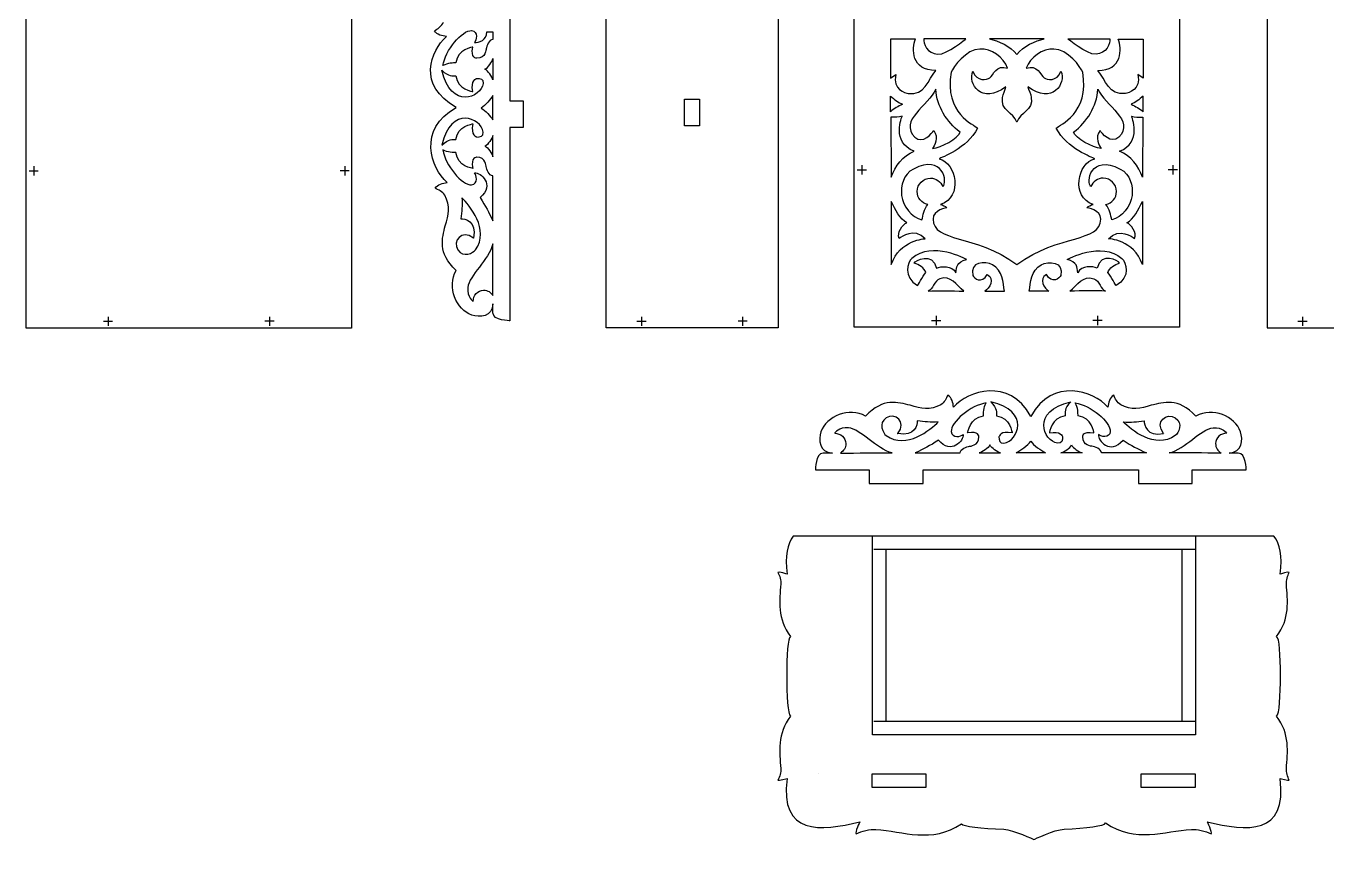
# Model space of a CAD drawing. Header units: millimetres. Extents: x -360 to 715, y -218 to 545.
# Drawn here: x -360 to 254, y -218 to 167 of the extents above; entities that cross this region are included whole.
import ezdxf

# ---------------------------------------------------------------- set-up
doc = ezdxf.new("R2010")
doc.units = ezdxf.units.MM
doc.layers.add('DP10-10_Mantle_Clock', color=7, linetype='CONTINUOUS')

msp = doc.modelspace()

# ---------------------------------------------------------------- linework, layer by layer
at = {"layer": 'DP10-10_Mantle_Clock', "color": 7}
for p, q in [((-359.76, 24.97), (-359.87, 313.75)), ((-206.34, 313.67), (-206.35, 24.97)), ((-86.27, 25.07), (-86.27, 313.07)), ((-5.13, 313.07), (-5.13, 25.07)), ((30.81, 25.37), (30.7, 314.15)), ((184.22, 314.07), (184.22, 25.37)), ((225.5, 313.07), (225.5, 25.07)), ((-142.56, 164.58), (-139.63, 164.58)), ((59.7, 161.23), (47.94, 161.23)), ((47.94, 161.23), (47.94, 142.79)), ((83.48, 161.36), (63.56, 161.36)), ((83.48, 161.36), (83.48, 161.36)), ((120.42, 161.36), (94.53, 161.36)), ((131.47, 161.36), (151.39, 161.36)), ((131.47, 161.36), (131.47, 161.36)), ((155.25, 161.23), (167.01, 161.23)), ((167.01, 161.23), (167.01, 142.79)), ((107.47, 154.03), (107.47, 154.03)), ((-163.22, 148.71), (-163.22, 148.71)), ((-163.73, 146.57), (-163.73, 146.57)), ((-139.64, 141.95), (-139.64, 141.95)), ((47.94, 142.79), (50.46, 144.49)), ((69.29, 146.44), (69.29, 146.44)), ((145.66, 146.44), (145.66, 146.44)), ((167.01, 142.79), (164.49, 144.49)), ((-139.64, 134.62), (-139.64, 134.62)), ((-131.64, 132.12), (-125.36, 132.12)), ((-125.36, 132.12), (-125.36, 119.52)), ((-49.24, 120.32), (-49.24, 132.92)), ((-49.24, 132.92), (-42.16, 132.92)), ((-42.16, 132.92), (-42.16, 120.32)), ((47.94, 127), (47.94, 134.29)), ((53.58, 130.51), (53.58, 130.51)), ((161.37, 130.51), (161.37, 130.51)), ((167.01, 127), (167.01, 134.29)), ((48.07, 124.48), (48.25, 96.06)), ((166.88, 124.48), (166.7, 96.06)), ((-125.36, 119.52), (-131.66, 119.52)), ((-42.16, 120.32), (-49.24, 120.32)), ((-49.24, 120.32), (-49.24, 120.32)), ((107.48, 122.11), (107.48, 122.11)), ((-163.73, 111.17), (-163.73, 111.17)), ((-139.64, 115.79), (-139.64, 115.79)), ((-163.22, 109.03), (-163.22, 109.03)), ((67.73, 109.6), (67.73, 109.6)), ((147.22, 109.6), (147.22, 109.6)), ((-358.4, 99.14), (-354.06, 99.14)), ((-356.23, 101.31), (-356.23, 96.97)), ((-207.39, 99.14), (-211.73, 99.14)), ((-209.56, 101.31), (-209.56, 96.97)), ((32.16, 99.54), (36.5, 99.54)), ((34.33, 101.71), (34.33, 97.37)), ((183.18, 99.54), (178.84, 99.54)), ((181.01, 101.71), (181.01, 97.37)), ((48.25, 96.06), (48.25, 96.06)), ((166.7, 96.06), (166.7, 96.06)), ((-154.3, 86.41), (-154.3, 86.41)), ((-154.3, 86.41), (-154.3, 86.41)), ((48.25, 84.69), (48.25, 55.01)), ((65.49, 83.22), (65.49, 83.22)), ((149.46, 83.22), (149.46, 83.22)), ((166.7, 84.69), (166.7, 55.01)), ((-148.75, 67.03), (-148.75, 67.11)), ((83.78, 57.31), (83.78, 57.31)), ((131.17, 57.31), (131.17, 57.31)), ((48.25, 55.01), (48.25, 55.01)), ((166.7, 55.01), (166.7, 55.01)), ((-151.49, 44.02), (-151.49, 44.02)), ((82.44, 42.43), (82.44, 42.43)), ((82.44, 42.43), (82.44, 42.43)), ((92.33, 42.43), (92.33, 42.43)), ((92.33, 42.43), (101.7, 42.43)), ((101.7, 42.43), (101.7, 42.43)), ((122.62, 42.43), (113.25, 42.43)), ((113.25, 42.43), (113.25, 42.43)), ((122.62, 42.43), (122.62, 42.43)), ((132.51, 42.43), (132.51, 42.43)), ((132.51, 42.43), (132.51, 42.43)), ((-139.61, 32.16), (-139.61, 36.46)), ((69.39, 30.72), (69.39, 26.38)), ((145.52, 30.72), (145.52, 26.38)), ((-206.35, 24.97), (-359.76, 24.97)), ((-323.35, 28.15), (-319.01, 28.15)), ((-321.18, 30.32), (-321.18, 25.98)), ((-242.88, 28.15), (-247.22, 28.15)), ((-245.05, 30.32), (-245.05, 25.98)), ((-5.13, 25.07), (-86.27, 25.07)), ((-71.73, 28.17), (-67.39, 28.17)), ((-69.56, 30.34), (-69.56, 26)), ((-19.68, 28.17), (-24.02, 28.17)), ((-21.85, 30.34), (-21.85, 26)), ((184.22, 25.37), (30.81, 25.37)), ((67.22, 28.55), (71.56, 28.55)), ((147.69, 28.55), (143.35, 28.55)), ((225.5, 25.07), (306.64, 25.07)), ((240.06, 28.17), (244.4, 28.17)), ((242.23, 30.34), (242.23, 26)), ((93.04, -10.34), (93.04, -10.34)), ((95.18, -9.83), (95.18, -9.83)), ((132.9, -9.83), (132.9, -9.83)), ((135.04, -10.34), (135.04, -10.34)), ((28.04, -22.07), (28.04, -22.07)), ((70.42, -19.26), (70.42, -19.26)), ((70.42, -19.26), (70.42, -19.26)), ((157.66, -19.26), (157.66, -19.26)), ((157.66, -19.26), (157.66, -19.26)), ((200.04, -22.07), (200.04, -22.07)), ((51.04, -24.81), (51.12, -24.81)), ((114.04, -28.35), (114.04, -28.35)), ((177.03, -24.81), (176.95, -24.81)), ((20.48, -33.95), (16.17, -33.95)), ((99.8, -33.92), (99.8, -33.92)), ((128.27, -33.92), (128.27, -33.92)), ((211.9, -33.95), (207.6, -33.95)), ((37.84, -41.9), (37.84, -48.27)), ((63.24, -48.27), (63.24, -41.92)), ((63.24, -41.92), (164.84, -41.92)), ((164.84, -41.92), (164.84, -48.27)), ((164.84, -41.92), (164.84, -41.92)), ((190.24, -48.27), (190.24, -41.9)), ((37.84, -48.27), (63.24, -48.27)), ((164.84, -48.27), (190.24, -48.27)), ((228.77, -73.17), (1.98, -73.17)), ((39.41, -166.9), (39.41, -73.17)), ((191.71, -73.17), (191.71, -166.9)), ((228.77, -73.17), (228.77, -73.17)), ((47.23, -79.52), (39.99, -79.52)), ((45.76, -79.52), (45.76, -160.55)), ((185.36, -79.52), (45.76, -79.52)), ((185.36, -79.52), (185.36, -160.55)), ((191.71, -79.52), (185.36, -79.52)), ((47.23, -160.55), (39.99, -160.55)), ((185.36, -160.55), (45.76, -160.55)), ((191.72, -160.55), (183.88, -160.55)), ((191.71, -166.9), (39.41, -166.9)), ((13.78, -185.24), (13.78, -185.24)), ((39.18, -185.24), (64.58, -185.24)), ((39.18, -191.59), (39.18, -185.24)), ((39.18, -185.24), (39.18, -185.24)), ((64.58, -185.24), (64.58, -191.59)), ((166.18, -185.24), (166.18, -185.24)), ((166.18, -191.59), (166.18, -185.24)), ((166.18, -185.24), (191.58, -185.24)), ((191.58, -185.24), (191.58, -191.59)), ((64.58, -191.59), (39.18, -191.59)), ((191.58, -191.59), (166.18, -191.59)), ((149.35, -208.39), (149.35, -208.39))]:
    msp.add_line(p, q, dxfattribs=at)
for points in [[(-131.66, 233.82), (-131.66, 203.15), (-131.64, 164.79), (-131.64, 132.12)], [(-167.25, 165.14), (-165.66, 165.88), (-163.96, 167.44), (-162.9, 169.23)], [(-156.9, 129.01), (-175.52, 139.35), (-169.1, 155.61), (-161.58, 162.41)], [(-161.58, 162.41), (-163.42, 162.7), (-166.03, 163.18), (-167.25, 165.14)], [(-163.22, 148.71), (-162.2, 155.85), (-154.25, 165.54), (-149.69, 165.21)], [(-149.69, 165.21), (-146.51, 164.98), (-147.31, 160.44), (-148.31, 159.62)], [(-148.31, 159.62), (-146.34, 159.34), (-142.39, 160.81), (-142.56, 164.58)], [(-139.64, 161.05), (-141.58, 160.95), (-142.52, 157.95), (-142.83, 156.56)], [(-139.63, 164.58), (-139.63, 164.58), (-139.63, 164.47), (-139.64, 161.05)], [(69.29, 146.44), (57.65, 146.22), (57.83, 156.85), (59.7, 161.23)], [(63.56, 161.36), (63.3, 159.33), (65.24, 154.25), (70.11, 154.08)], [(70.11, 154.08), (74.77, 153.91), (83.48, 161.36), (83.48, 161.36)], [(94.53, 161.36), (98.65, 160.32), (104.51, 157.94), (107.47, 154.03)], [(107.47, 154.03), (110.44, 157.94), (116.3, 160.32), (120.42, 161.36)], [(144.83, 154.08), (140.17, 153.91), (131.47, 161.36), (131.47, 161.36)], [(151.39, 161.36), (151.65, 159.33), (149.71, 154.25), (144.83, 154.08)], [(145.66, 146.44), (157.3, 146.22), (157.11, 156.85), (155.25, 161.23)], [(-149.07, 157.47), (-149.07, 157.47), (-156.49, 156.56), (-157.1, 150.05)], [(-147.19, 152.21), (-147.19, 152.21), (-150.37, 152.08), (-149.07, 157.47)], [(-142.83, 156.56), (-142.83, 156.56), (-143.03, 152.08), (-147.19, 152.21)], [(90.03, 156.55), (83.68, 156.42), (77.36, 148.13), (76.49, 145.61)], [(103.14, 147.48), (101.23, 152.9), (95.37, 156.66), (90.03, 156.55)], [(124.99, 156.55), (119.65, 156.66), (113.8, 152.9), (111.89, 147.48)], [(138.53, 145.61), (137.66, 148.13), (131.34, 156.42), (124.99, 156.55)], [(-157.1, 150.05), (-158.17, 149.99), (-161.07, 150), (-163.22, 148.71)], [(-143.48, 146.98), (-141.85, 147.55), (-140.13, 150.62), (-139.64, 152.01)], [(-139.64, 152.01), (-139.65, 148.38), (-139.63, 144.82), (-139.64, 141.95)], [(94.72, 143.01), (96.24, 144.1), (97.79, 149.48), (103.14, 147.48)], [(111.89, 147.48), (117.24, 149.48), (118.79, 144.1), (120.31, 143.01)], [(-163.73, 146.57), (-160.67, 143.31), (-158.53, 143.99), (-157.1, 143.9)], [(-144.25, 140.35), (-145.21, 133.64), (-159.35, 127.6), (-163.73, 146.57)], [(-157.1, 143.9), (-156.49, 137.39), (-149.07, 136.48), (-149.07, 136.48)], [(-149.07, 136.48), (-150.37, 141.88), (-147.21, 142.69), (-147.21, 142.69)], [(-147.21, 142.69), (-145.69, 142.74), (-143.95, 142.49), (-144.25, 140.35)], [(-139.64, 141.95), (-140.13, 143.33), (-141.85, 146.41), (-143.48, 146.98)], [(50.46, 144.49), (48.75, 137.33), (54.84, 135.89), (56.27, 135.63)], [(56.27, 135.63), (63.94, 134.29), (65.65, 142.1), (69.29, 146.44)], [(76.49, 145.61), (73.05, 126.26), (87.51, 120.66), (88.99, 119.28)], [(102.31, 138.69), (90.84, 130.06), (84.12, 140.36), (86.78, 146.05)], [(86.78, 146.05), (88.46, 141.01), (93.55, 141.97), (94.72, 143.01)], [(128.25, 146.05), (130.91, 140.36), (124.18, 130.06), (112.71, 138.69)], [(120.31, 143.01), (121.48, 141.97), (126.57, 141.01), (128.25, 146.05)], [(126.03, 119.28), (127.51, 120.66), (141.97, 126.26), (138.53, 145.61)], [(158.68, 135.63), (151.01, 134.29), (149.3, 142.1), (145.66, 146.44)], [(164.49, 144.49), (166.2, 137.33), (160.11, 135.89), (158.68, 135.63)], [(69.2, 137.59), (65.89, 129.95), (51.57, 122.79), (59.38, 114.98)], [(80.75, 117.41), (74.24, 122.1), (69.9, 129.52), (69.2, 137.59)], [(100.75, 133.62), (100.84, 135.36), (102.09, 137.26), (102.31, 138.69)], [(112.71, 138.69), (112.93, 137.26), (114.19, 135.36), (114.27, 133.62)], [(134.2, 117.41), (140.71, 122.1), (145.05, 129.52), (145.75, 137.59)], [(145.75, 137.59), (149.06, 129.95), (163.38, 122.79), (155.57, 114.98)], [(-161.28, 93.63), (-168.79, 100.43), (-175.52, 118.68), (-156.9, 129.01)], [(-144.25, 117.39), (-145.21, 124.1), (-159.35, 130.14), (-163.73, 111.17)], [(-139.64, 134.62), (-140.9, 132.66), (-143, 130.08), (-145.21, 128.73)], [(-139.64, 123.12), (-139.66, 131.08), (-139.66, 126.66), (-139.64, 134.62)], [(47.94, 134.29), (49.59, 132.94), (51.63, 131.08), (53.58, 130.51)], [(53.58, 130.51), (51.5, 129.52), (49.55, 128.47), (47.94, 127)], [(107.48, 122.11), (105.79, 126.58), (99.66, 127.72), (100.75, 133.62)], [(114.27, 133.62), (115.36, 127.72), (109.17, 126.58), (107.48, 122.11)], [(167.01, 134.29), (165.36, 132.94), (163.32, 131.08), (161.37, 130.51)], [(161.37, 130.51), (163.45, 129.52), (165.4, 128.47), (167.01, 127)], [(-145.21, 128.73), (-143, 127.38), (-140.9, 125.08), (-139.64, 123.12)], [(53.37, 124.92), (51.8, 124.31), (49.94, 124.31), (48.07, 124.48)], [(59.09, 108.34), (48.1, 112.38), (53.37, 124.92), (53.37, 124.92)], [(155.86, 108.34), (166.85, 112.38), (161.58, 124.92), (161.58, 124.92)], [(161.58, 124.92), (163.15, 124.31), (165.01, 124.31), (166.88, 124.48)], [(-157.1, 113.83), (-156.49, 120.35), (-149.07, 121.26), (-149.07, 121.26)], [(-149.07, 121.26), (-150.37, 115.86), (-147.21, 115.04), (-147.21, 115.04)], [(-147.21, 115.04), (-145.69, 114.99), (-143.95, 115.25), (-144.25, 117.39)], [(-131.66, 119.52), (-131.66, 73.25), (-131.64, 28.91), (-131.64, 28.43)], [(59.38, 114.98), (62.92, 111.45), (67.73, 116.93), (68.25, 118.15)], [(68.25, 118.15), (70.88, 114.98), (68.51, 110.73), (67.73, 109.6)], [(67.73, 109.6), (71.89, 110.08), (79.78, 114.33), (80.75, 117.41)], [(88.99, 119.28), (83.9, 109.34), (71.85, 105.56), (70.77, 104.7)], [(144.26, 104.7), (143.17, 105.56), (131.12, 109.34), (126.03, 119.28)], [(147.22, 109.6), (143.06, 110.08), (135.17, 114.33), (134.2, 117.41)], [(146.7, 118.15), (144.07, 114.98), (146.44, 110.73), (147.22, 109.6)], [(155.57, 114.98), (152.03, 111.45), (147.22, 116.93), (146.7, 118.15)], [(-163.73, 111.17), (-160.67, 114.43), (-158.53, 113.75), (-157.1, 113.83)], [(-139.64, 115.79), (-140.13, 114.41), (-141.85, 111.33), (-143.48, 110.76)], [(-143.48, 110.76), (-141.85, 110.19), (-140.13, 107.12), (-139.64, 105.73)], [(-139.64, 105.73), (-139.65, 109.36), (-139.63, 112.92), (-139.64, 115.79)], [(-163.22, 109.03), (-162.2, 101.89), (-154.25, 92.2), (-149.69, 92.53)], [(-157.1, 107.69), (-158.17, 107.75), (-161.07, 107.73), (-163.22, 109.03)], [(-149.07, 100.27), (-149.07, 100.27), (-156.49, 101.18), (-157.1, 107.69)], [(-147.19, 105.53), (-147.19, 105.53), (-150.37, 105.66), (-149.07, 100.27)], [(-142.83, 101.17), (-142.83, 101.17), (-143.03, 105.66), (-147.19, 105.53)], [(48.25, 96.06), (50.15, 101.31), (53.67, 106.34), (59.09, 108.34)], [(72.56, 91.76), (75.01, 93.28), (72.84, 107.39), (58.66, 99.92)], [(70.77, 104.7), (78.91, 103.05), (82.16, 86.56), (71.53, 83.3)], [(143.49, 83.3), (132.86, 86.56), (136.11, 103.05), (144.26, 104.7)], [(142.39, 91.76), (139.94, 93.28), (142.11, 107.39), (156.29, 99.92)], [(166.7, 96.06), (164.79, 101.31), (161.28, 106.34), (155.86, 108.34)], [(-148.31, 98.11), (-145.48, 98.52), (-138.54, 92.61), (-145.68, 86.49)], [(-139.64, 96.69), (-141.58, 96.79), (-142.52, 99.78), (-142.83, 101.17)], [(58.66, 99.92), (54, 97.47), (52.58, 92.16), (53.15, 87.51)], [(156.29, 99.92), (160.95, 97.47), (162.37, 92.16), (161.8, 87.51)], [(-166.95, 90.89), (-165.72, 92.85), (-163.11, 93.34), (-161.28, 93.63)], [(-149.69, 92.53), (-146.51, 92.75), (-147.31, 97.3), (-148.31, 98.11)], [(-139.64, 75.47), (-139.65, 86.85), (-139.62, 88.13), (-139.64, 96.69)], [(60.47, 89.38), (60.47, 92.85), (63.29, 95.67), (66.76, 95.67)], [(66.76, 95.67), (69.37, 95.67), (71.6, 94.02), (72.56, 91.76)], [(148.19, 95.67), (145.58, 95.67), (143.35, 94.02), (142.39, 91.76)], [(154.48, 89.38), (154.48, 92.85), (151.66, 95.67), (148.19, 95.67)], [(-162.34, 87.59), (-163.4, 89.39), (-165.36, 90.16), (-166.95, 90.89)], [(-162.14, 73.19), (-160.3, 78.25), (-159.77, 82.57), (-162.34, 87.59)], [(-154.3, 86.41), (-154.02, 82.69), (-154.34, 80.04), (-154.79, 76.49)], [(-147.86, 61.85), (-140.99, 71.4), (-150.75, 82.9), (-154.3, 86.41)], [(-145.68, 86.49), (-142.91, 82.33), (-141.72, 79.76), (-139.64, 75.47)], [(53.15, 87.51), (53.84, 82.31), (57.75, 77.36), (62.74, 75.97)], [(65.49, 83.22), (62.62, 83.8), (60.47, 86.34), (60.47, 89.38)], [(149.46, 83.22), (152.33, 83.8), (154.48, 86.34), (154.48, 89.38)], [(161.8, 87.51), (161.11, 82.31), (157.2, 77.36), (152.21, 75.97)], [(55.54, 74.58), (52.45, 76.32), (50.02, 80.74), (48.25, 84.69)], [(62.74, 75.97), (63.15, 78.06), (63.67, 81.27), (65.49, 83.22)], [(74.5, 81.7), (74.5, 81.7), (67.85, 80.7), (67.95, 76.36)], [(71.53, 83.3), (72.44, 83), (73.8, 82.44), (74.5, 81.7)], [(140.53, 81.7), (141.22, 82.44), (142.58, 83), (143.49, 83.3)], [(147.08, 76.36), (147.18, 80.7), (140.53, 81.7), (140.53, 81.7)], [(152.21, 75.97), (151.8, 78.06), (151.28, 81.27), (149.46, 83.22)], [(159.41, 74.58), (162.5, 76.32), (164.93, 80.74), (166.7, 84.69)], [(-154.79, 76.49), (-153.08, 76.58), (-147.11, 75.47), (-148.75, 67.4)], [(52.02, 67.21), (50.71, 69.85), (53.58, 73.97), (55.54, 74.58)], [(67.95, 76.36), (68.2, 65.27), (87.36, 69.47), (107.51, 55.01)], [(107.51, 55.01), (127.66, 69.47), (146.82, 65.27), (147.08, 76.36)], [(162.93, 67.21), (164.24, 69.85), (161.37, 73.97), (159.41, 74.58)], [(-157, 52.09), (-165.89, 60.63), (-163.52, 67.28), (-162.14, 73.19)], [(-148.75, 67.4), (-154.66, 71.8), (-158.73, 65.78), (-156.18, 61.85)], [(64.3, 67.12), (58.95, 72.46), (53.06, 67.99), (52.02, 67.21)], [(150.65, 67.12), (156, 72.46), (161.89, 67.99), (162.93, 67.21)], [(-156.18, 61.85), (-153.64, 57.93), (-148.89, 60.42), (-147.86, 61.85)], [(-139.64, 64.67), (-141.6, 57.12), (-150.8, 49.95), (-151.49, 44.02)], [(-139.61, 40.27), (-139.62, 48.48), (-139.63, 56.71), (-139.64, 64.67)], [(48.25, 55.01), (52.22, 66.6), (64.3, 67.12), (64.3, 67.12)], [(83.78, 57.31), (83.78, 57.31), (67.41, 66.16), (57.96, 57.83)], [(131.17, 57.31), (131.17, 57.31), (147.54, 66.16), (156.98, 57.83)], [(166.7, 55.01), (162.72, 66.6), (150.65, 67.12), (150.65, 67.12)], [(57.96, 57.83), (55.95, 56.06), (53.53, 49.02), (60.66, 45.03)], [(59.09, 55.53), (59.48, 57.01), (67.63, 60.96), (69.59, 53.28)], [(64.52, 51.19), (63.78, 53.28), (61.31, 55.1), (59.09, 55.53)], [(78.66, 51.06), (79.13, 53.8), (78.91, 55.97), (83.78, 57.31)], [(96.06, 54.84), (92.58, 56.83), (84.99, 56.18), (86.78, 49.81)], [(118.89, 54.84), (122.37, 56.83), (129.96, 56.18), (128.17, 49.81)], [(136.29, 51.06), (135.82, 53.8), (136.04, 55.97), (131.17, 57.31)], [(155.86, 55.53), (155.47, 57.01), (147.32, 60.96), (145.36, 53.28)], [(150.43, 51.19), (151.17, 53.28), (153.64, 55.1), (155.86, 55.53)], [(156.98, 57.83), (159, 56.06), (161.42, 49.02), (154.29, 45.03)], [(-149.62, 31.09), (-156.97, 33.57), (-161.35, 44.44), (-157, 52.09)], [(60.66, 45.03), (60.66, 45.03), (63.04, 49.28), (64.52, 51.19)], [(69.59, 53.28), (71.76, 54.06), (76.96, 54.67), (78.66, 51.06)], [(82.44, 42.43), (79.01, 45.12), (76.28, 50.15), (71.16, 48.16)], [(86.78, 49.81), (87.18, 48.38), (90.84, 45.55), (93.55, 50.24)], [(93.55, 50.24), (97.35, 48.16), (94.53, 43.6), (92.33, 42.43)], [(101.7, 42.43), (100.84, 46.46), (100.85, 52.09), (96.06, 54.84)], [(113.25, 42.43), (114.11, 46.46), (114.1, 52.09), (118.89, 54.84)], [(121.4, 50.24), (117.6, 48.16), (120.42, 43.6), (122.62, 42.43)], [(128.17, 49.81), (127.77, 48.38), (124.11, 45.55), (121.4, 50.24)], [(132.51, 42.43), (135.94, 45.12), (138.67, 50.15), (143.79, 48.16)], [(145.36, 53.28), (143.19, 54.06), (137.99, 54.67), (136.29, 51.06)], [(154.29, 45.03), (154.29, 45.03), (151.91, 49.28), (150.43, 51.19)], [(-151.49, 44.02), (-152, 39.58), (-148.94, 37.54), (-148.94, 37.54)], [(71.16, 48.16), (68.55, 47.42), (67.85, 42.95), (65.6, 42.43)], [(143.79, 48.16), (146.4, 47.42), (147.1, 42.95), (149.35, 42.43)], [(-148.94, 37.54), (-148.94, 40.35), (-146.87, 42.84), (-144.05, 42.84)], [(-144.05, 42.84), (-142.15, 42.84), (-140.49, 41.81), (-139.61, 40.27)], [(65.6, 42.43), (69.36, 42.52), (82.44, 42.43), (82.44, 42.43)], [(149.35, 42.43), (145.59, 42.52), (132.51, 42.43), (132.51, 42.43)], [(-139.61, 36.46), (-139.83, 30.15), (-146.05, 29.88), (-149.62, 31.09)], [(-131.64, 28.43), (-131.64, 28.43), (-139.61, 28.43), (-139.61, 32.16)], [(114.04, -16.66), (103.71, 1.96), (84.44, -4.77), (77.64, -12.28)], [(150.44, -12.28), (143.64, -4.77), (124.37, 1.96), (114.04, -16.66)], [(36.1, -16.56), (28.46, -12.21), (17.58, -16.59), (15.1, -23.94)], [(57.2, -11.43), (51.29, -10.04), (44.64, -7.67), (36.1, -16.56)], [(71.6, -11.22), (66.59, -13.79), (62.26, -13.26), (57.2, -11.43)], [(74.91, -6.61), (74.17, -8.2), (73.4, -10.16), (71.6, -11.22)], [(77.64, -12.28), (77.35, -10.45), (76.87, -7.84), (74.91, -6.61)], [(93.04, -10.34), (85.9, -11.36), (76.21, -19.31), (76.54, -23.87)], [(91.7, -16.46), (91.76, -15.39), (91.75, -12.49), (93.04, -10.34)], [(95.18, -9.83), (98.44, -12.89), (97.77, -15.03), (97.85, -16.46)], [(101.4, -29.31), (108.11, -28.35), (114.15, -14.21), (95.18, -9.83)], [(126.67, -29.31), (119.96, -28.35), (113.93, -14.21), (132.9, -9.83)], [(132.9, -9.83), (129.63, -12.89), (130.31, -15.03), (130.23, -16.46)], [(135.04, -10.34), (142.18, -11.36), (151.86, -19.31), (151.54, -23.87)], [(136.37, -16.46), (136.31, -15.39), (136.33, -12.49), (135.04, -10.34)], [(153.17, -6.61), (151.21, -7.84), (150.72, -10.45), (150.44, -12.28)], [(156.47, -11.22), (154.68, -10.16), (153.9, -8.2), (153.17, -6.61)], [(170.87, -11.43), (165.82, -13.26), (161.49, -13.79), (156.47, -11.22)], [(191.98, -16.56), (183.44, -7.67), (176.79, -10.04), (170.87, -11.43)], [(212.98, -23.94), (210.49, -16.59), (199.62, -12.21), (191.98, -16.56)], [(45.86, -17.38), (41.95, -19.93), (44.43, -24.67), (45.86, -25.7)], [(51.41, -24.81), (55.82, -18.91), (49.79, -14.83), (45.86, -17.38)], [(84.28, -24.49), (84.28, -24.49), (85.19, -17.07), (91.7, -16.46)], [(97.85, -16.46), (104.36, -17.07), (105.27, -24.49), (105.27, -24.49)], [(130.23, -16.46), (123.72, -17.07), (122.81, -24.49), (122.81, -24.49)], [(143.8, -24.49), (143.8, -24.49), (142.89, -17.07), (136.37, -16.46)], [(176.67, -24.81), (172.26, -18.91), (178.28, -14.83), (182.21, -17.38)], [(182.21, -17.38), (186.13, -19.93), (183.65, -24.67), (182.21, -25.7)], [(15.1, -23.94), (13.89, -27.51), (14.16, -33.73), (20.48, -33.95)], [(28.04, -22.07), (23.59, -21.56), (21.55, -24.62), (21.55, -24.62)], [(48.68, -33.92), (41.13, -31.96), (33.96, -22.76), (28.04, -22.07)], [(45.86, -25.7), (55.41, -32.57), (66.91, -22.81), (70.42, -19.26)], [(60.51, -18.77), (60.59, -20.48), (59.49, -26.45), (51.41, -24.81)], [(70.42, -19.26), (66.71, -19.54), (64.06, -19.22), (60.51, -18.77)], [(76.54, -23.87), (76.77, -27.05), (81.31, -26.25), (82.13, -25.25)], [(89.54, -26.37), (89.54, -26.37), (89.68, -23.19), (84.28, -24.49)], [(105.27, -24.49), (99.87, -23.19), (99.06, -26.35), (99.06, -26.35)], [(122.81, -24.49), (128.2, -23.19), (129.02, -26.35), (129.02, -26.35)], [(138.54, -26.37), (138.54, -26.37), (138.4, -23.19), (143.8, -24.49)], [(151.54, -23.87), (151.31, -27.05), (146.77, -26.25), (145.95, -25.25)], [(157.66, -19.26), (161.37, -19.54), (164.02, -19.22), (167.57, -18.77)], [(182.21, -25.7), (172.67, -32.57), (161.17, -22.81), (157.66, -19.26)], [(167.57, -18.77), (167.49, -20.48), (168.59, -26.45), (176.67, -24.81)], [(179.4, -33.92), (186.95, -31.96), (194.12, -22.76), (200.04, -22.07)], [(200.04, -22.07), (204.49, -21.56), (206.53, -24.62), (206.53, -24.62)], [(207.6, -33.95), (213.92, -33.73), (214.18, -27.51), (212.98, -23.94)], [(21.55, -24.62), (24.37, -24.62), (26.85, -26.7), (26.85, -29.51)], [(26.85, -29.51), (26.85, -31.41), (25.82, -33.07), (24.28, -33.95)], [(70.5, -27.88), (66.34, -30.65), (63.77, -31.84), (59.49, -33.92)], [(82.13, -25.25), (82.54, -28.08), (76.62, -35.02), (70.5, -27.88)], [(85.19, -30.74), (85.19, -30.74), (89.68, -30.53), (89.54, -26.37)], [(94.77, -30.08), (94.2, -31.72), (91.13, -33.43), (89.74, -33.92)], [(99.8, -33.92), (98.42, -33.43), (95.35, -31.72), (94.77, -30.08)], [(99.06, -26.35), (99.01, -27.87), (99.26, -29.61), (101.4, -29.31)], [(107.13, -33.92), (109.09, -32.66), (112.69, -30.56), (114.04, -28.35)], [(114.04, -28.35), (115.38, -30.56), (118.99, -32.66), (120.94, -33.92)], [(129.02, -26.35), (129.07, -27.87), (128.82, -29.61), (126.67, -29.31)], [(128.27, -33.92), (129.66, -33.43), (132.73, -31.72), (133.3, -30.08)], [(133.3, -30.08), (133.87, -31.72), (136.95, -33.43), (138.33, -33.92)], [(142.89, -30.74), (142.89, -30.74), (138.4, -30.53), (138.54, -26.37)], [(145.95, -25.25), (145.54, -28.08), (151.46, -35.02), (157.58, -27.88)], [(157.58, -27.88), (161.74, -30.65), (164.31, -31.84), (168.59, -33.92)], [(206.53, -24.62), (203.71, -24.62), (201.22, -26.7), (201.22, -29.51)], [(201.22, -29.51), (201.22, -31.41), (202.26, -33.07), (203.79, -33.95)], [(16.17, -33.95), (12.44, -33.95), (12.44, -41.92), (12.44, -41.92)], [(24.28, -33.95), (32.5, -33.94), (40.73, -33.93), (48.68, -33.92)], [(59.49, -33.92), (70.86, -33.91), (72.14, -33.94), (80.7, -33.92)], [(80.7, -33.92), (80.8, -31.98), (83.8, -31.04), (85.19, -30.74)], [(89.74, -33.92), (93.37, -33.91), (96.93, -33.93), (99.8, -33.92)], [(120.94, -33.92), (112.99, -33.9), (115.09, -33.9), (107.13, -33.92)], [(138.33, -33.92), (134.7, -33.91), (131.15, -33.93), (128.27, -33.92)], [(147.38, -33.92), (147.27, -31.98), (144.28, -31.04), (142.89, -30.74)], [(168.59, -33.92), (157.21, -33.91), (155.94, -33.94), (147.38, -33.92)], [(203.79, -33.95), (195.58, -33.94), (187.35, -33.93), (179.4, -33.92)], [(215.64, -41.92), (215.64, -41.92), (215.64, -33.95), (211.9, -33.95)], [(12.44, -41.92), (12.93, -41.92), (37.84, -41.9), (37.84, -41.9)], [(190.24, -41.9), (190.24, -41.9), (215.15, -41.92), (215.64, -41.92)], [(1.98, -73.17), (-0.81, -76.74), (-2.03, -82.41), (-0.91, -91.06)], [(231.67, -91.06), (232.78, -82.41), (231.56, -76.74), (228.77, -73.17)], [(-0.91, -91.06), (-0.91, -91.06), (-4.83, -89.8), (-5.25, -90.23)], [(-5.25, -90.23), (-4.34, -91.79), (-3.74, -94.14), (-3.86, -95.69)], [(236, -90.23), (235.58, -89.8), (231.67, -91.06), (231.67, -91.06)], [(234.61, -95.69), (234.5, -94.14), (235.1, -91.79), (236, -90.23)], [(-3.86, -95.69), (-4.42, -103.31), (-5.61, -112.14), (0.73, -120.49)], [(230.02, -120.49), (236.37, -112.14), (235.17, -103.31), (234.61, -95.69)], [(0.73, -120.49), (-0.49, -121.03), (-1.09, -129.48), (-1.09, -138.79)], [(231.85, -138.79), (231.85, -129.48), (231.24, -121.03), (230.02, -120.49)], [(-1.09, -138.79), (-1.09, -148.11), (-0.49, -157.42), (0.73, -157.97)], [(230.02, -157.97), (231.24, -157.42), (231.85, -148.11), (231.85, -138.79)], [(0.73, -157.97), (-5.61, -166.31), (-4.42, -175.14), (-3.86, -182.76)], [(234.61, -182.76), (235.17, -175.14), (236.37, -166.31), (230.02, -157.97)], [(-3.86, -182.76), (-3.74, -184.31), (-4.34, -186.67), (-5.25, -188.22)], [(236, -188.22), (235.1, -186.67), (234.5, -184.31), (234.61, -182.76)], [(-5.25, -188.22), (-4.83, -188.66), (-0.91, -187.39), (-0.91, -187.39)], [(-0.91, -187.39), (-4.38, -214.29), (14.75, -212.46), (33.48, -207.79)], [(197.27, -207.79), (216.01, -212.46), (235.14, -214.29), (231.67, -187.39)], [(231.67, -187.39), (231.67, -187.39), (235.58, -188.66), (236, -188.22)], [(33.48, -207.79), (33.48, -207.79), (30.93, -212.87), (31.67, -213.51)], [(129.73, -211.34), (140.34, -210.94), (148.67, -209.74), (149.35, -208.39)], [(149.35, -208.39), (163.48, -217.96), (176.93, -212.25), (189.83, -211.41)], [(199.09, -213.51), (199.82, -212.87), (197.27, -207.79), (197.27, -207.79)], [(31.67, -213.51), (34.3, -212.14), (38.3, -211.24), (40.92, -211.41)], [(40.92, -211.41), (53.82, -212.25), (67.28, -218.29), (81.41, -208.72)], [(81.41, -208.72), (82.1, -210.08), (90.59, -210.96), (101.35, -211.35)], [(101.35, -211.35), (105.82, -211.52), (115.54, -216.21), (115.54, -216.21)], [(115.54, -216.21), (115.54, -216.21), (125.27, -211.51), (129.73, -211.34)], [(189.83, -211.41), (192.46, -211.24), (196.45, -212.14), (199.09, -213.51)]]:
    msp.add_open_spline(points, degree=3, dxfattribs=at)

doc.saveas('drawing.dxf')
